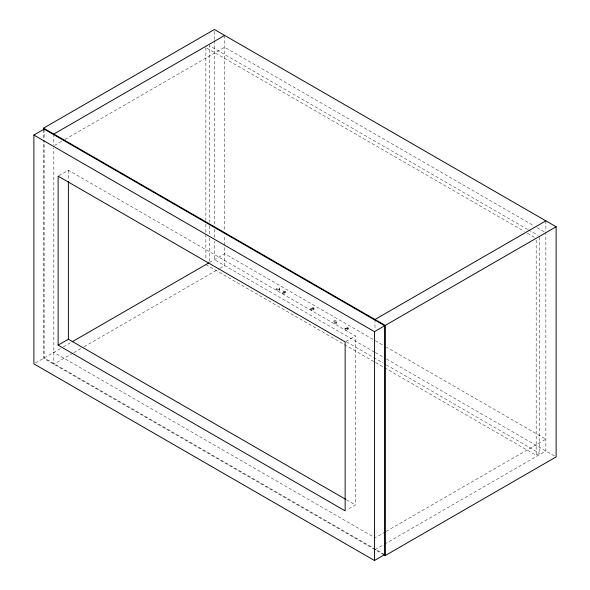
<?xml version="1.0" encoding="UTF-8"?>
<svg xmlns="http://www.w3.org/2000/svg" width="590" height="590" viewBox="0 0 590 590"><rect width="100%" height="100%" fill="white"/><g stroke="black" fill="none" stroke-linecap="round" stroke-linejoin="round"><path stroke-width="0.44" stroke-dasharray="2.95 2.21" d="M310.768 309.632L312.405 308.681L312.405 307.368L310.989 307.847L310.768 309.632L311.955 310.532L313.792 310.082L313.961 308.054L312.405 307.368M348.13 329.095L348.13 327.782L347.385 327.214L345.423 327.376L344.936 328.04L345.143 329.825L346.964 330.253L348.13 329.095L346.153 328.446L345.423 328.689L345.143 329.825M279.358 290.553L279.785 288.812L279.38 287.913L278.237 287.64L276.592 288.584L276.592 289.904L278.627 290.796L279.358 290.553L279.785 288.812L278.207 289.513L276.592 288.584M313.961 308.054L313.792 308.769L312.376 309.241L310.768 308.312M285.523 291.593L285.339 292.316L283.908 292.802L282.293 291.873L282.794 291.195L284.778 291.025L285.523 291.593L285.339 293.628L284.328 294.078L282.293 293.186L282.293 291.873M347.694 330.009L348.13 327.782M282.293 293.186L284.778 291.025M336.757 322.782L336.285 323.445A1.608 0.929 0 0 1 334.006 323.445L333.542 321.469A1.608 0.929 0 0 1 334.346 320.665L336.285 320.812L336.757 322.782L335.562 321.889L334.346 321.978L333.756 322.317L334.006 323.445M276.592 289.904L277.816 288.989L279.631 289.417M336.706 321.712L335.15 322.398L333.542 321.469M54.619 145.428L64.199 139.896M64.996 139.439L224.665 47.252L533.906 225.793M58.919 175.702L68.381 170.237L355.401 335.946L355.401 504.952L346.728 509.959M35.466 362.975L62.732 347.23M63.403 346.846L71.515 342.163M209.502 262.498L224.665 253.737L374.503 340.246M72.983 353.152L53.823 364.214L53.823 147.861M73.78 352.687L83.36 347.156M84.156 346.699L219.082 268.804M219.878 268.339L224.665 265.574L224.665 235.196M345.939 341.411L355.401 335.946M385.388 531.819L375.011 537.815L53.823 352.378M386.192 531.361L545.861 439.174L386.457 347.149M384.592 367.769L536.177 455.288L539.592 453.312L539.592 237.232M375.011 549.651L383.795 544.577M384.592 544.12L545.861 451.011L545.861 231.907M347.694 328.689L346.124 328.94L344.936 328.04M312.405 308.681L313.961 309.374M283.967 292.227L285.523 292.906M537.092 227.629L545.861 232.696M527.63 229.399L209.295 45.614L209.295 222.157M528.426 229.864L537.999 235.388M206.67 48.041L524.326 231.442M527.49 233.264L534.599 237.372M375.299 340.703L383.271 345.305M374.503 352.082L214.421 259.659L214.421 241.244M375.299 352.54L383.271 357.142M386.457 358.986L554.534 456.018M346.522 341.846L372.851 357.046M373.647 357.503L383.22 363.034M386.413 364.871L539.592 453.312M205.873 264.586L383.795 367.305M346.632 499.885L355.401 504.952M384.695 554.585L44.139 357.968L44.139 140.155M383.684 554.659L43.572 358.292L43.572 140.103M310.989 307.847L311.247 308.961M545.861 220.859L545.861 230.985M536.177 240.123L536.177 455.288M375.011 319.492L375.011 329.618M224.665 35.415L224.665 230.594M214.421 31.344L214.421 39.626M214.421 40.548L214.421 224.672M214.421 229.274L214.421 237.564M209.295 225.837L209.295 234.112M209.295 237.792L209.295 261.695M205.873 47.584L205.873 220.454M205.873 224.126L205.873 233.323M205.873 234.245L205.873 259.991M68.381 170.237L68.381 180.341M53.823 134.055L53.823 144.985M44.139 129.122L44.139 139.233M43.572 129.977L43.572 139.181"/><path stroke-width="0.89" d="M43.572 129.977L43.572 128.141L214.421 29.5L556.112 226.774L556.112 456.933L385.263 555.566L383.684 554.659M33.888 135.044L44.139 129.122L384.695 325.739L384.695 554.585L374.444 560.5L33.888 363.882L33.888 135.044L374.444 331.661L384.695 325.739M53.823 134.055L224.665 35.415M58.13 345.157L345.15 510.866L345.15 341.868L58.13 176.152L58.13 345.157L68.381 339.235L345.836 499.428M72.186 341.772L208.698 262.956M375.011 319.492L545.861 220.859M43.572 128.141L385.263 325.415L556.112 226.774M385.263 325.415L385.263 555.566M374.444 331.661L374.444 560.5M68.381 181.255L68.381 339.235"/></g></svg>
